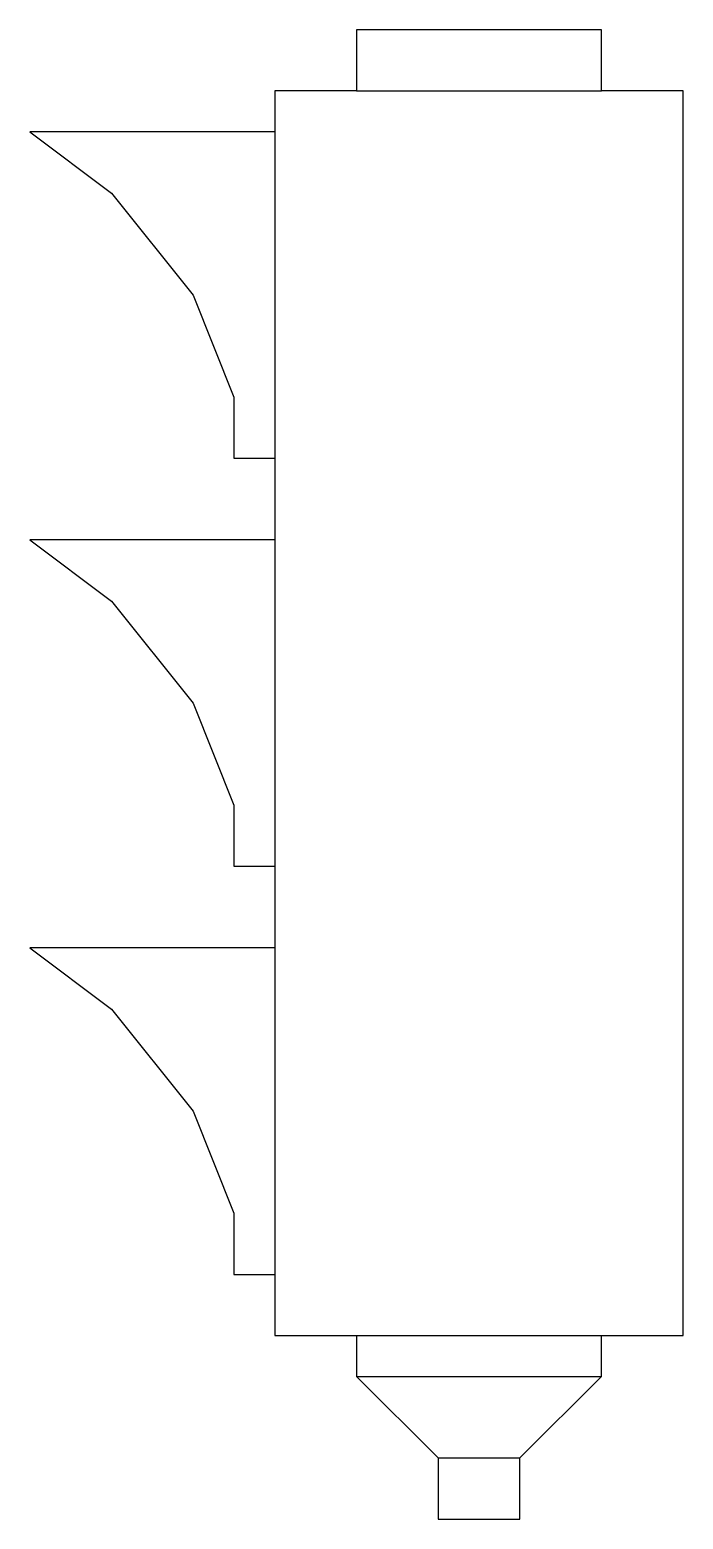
# Model space of a CAD drawing. Header units: millimetres. Extents: x -2861.418 to -2861.098, y 3711.267 to 3711.997.
import ezdxf

# ---------------------------------------------------------------- set-up
doc = ezdxf.new("R2010")
doc.units = ezdxf.units.MM
doc.header["$LTSCALE"] = 10
doc.layers.add('Ele_postes_luz', color=2, linetype='Continuous')

msp = doc.modelspace()

# ---------------------------------------------------------------- linework, layer by layer
at = {"layer": 'Ele_postes_luz'}
for p, q in [((-2861.13824, 3711.99714), (-2861.25824, 3711.99714)), ((-2861.25824, 3711.99714), (-2861.25824, 3711.96714)), ((-2861.13824, 3711.96714), (-2861.13824, 3711.99714)), ((-2861.25824, 3711.96714), (-2861.29824, 3711.96714)), ((-2861.29824, 3711.96714), (-2861.29824, 3711.94714)), ((-2861.25824, 3711.96714), (-2861.13824, 3711.96714)), ((-2861.09824, 3711.96714), (-2861.13824, 3711.96714)), ((-2861.09824, 3711.35714), (-2861.09824, 3711.96714)), ((-2861.29824, 3711.94714), (-2861.41824, 3711.94714)), ((-2861.41824, 3711.94714), (-2861.37824, 3711.91714)), ((-2861.29824, 3711.94714), (-2861.29824, 3711.78714)), ((-2861.37824, 3711.91714), (-2861.33824, 3711.86714)), ((-2861.33824, 3711.86714), (-2861.31824, 3711.81714)), ((-2861.31824, 3711.81714), (-2861.31824, 3711.78714)), ((-2861.31824, 3711.78714), (-2861.29824, 3711.78714)), ((-2861.29824, 3711.78714), (-2861.29824, 3711.74714)), ((-2861.29824, 3711.74714), (-2861.41824, 3711.74714)), ((-2861.41824, 3711.74714), (-2861.37824, 3711.71714)), ((-2861.29824, 3711.74714), (-2861.29824, 3711.58714)), ((-2861.37824, 3711.71714), (-2861.33824, 3711.66714)), ((-2861.33824, 3711.66714), (-2861.31824, 3711.61714)), ((-2861.31824, 3711.61714), (-2861.31824, 3711.58714)), ((-2861.31824, 3711.58714), (-2861.29824, 3711.58714)), ((-2861.29824, 3711.58714), (-2861.29824, 3711.54714)), ((-2861.29824, 3711.54714), (-2861.41824, 3711.54714)), ((-2861.41824, 3711.54714), (-2861.37824, 3711.51714)), ((-2861.29824, 3711.54714), (-2861.29824, 3711.38714)), ((-2861.37824, 3711.51714), (-2861.33824, 3711.46714)), ((-2861.33824, 3711.46714), (-2861.31824, 3711.41714)), ((-2861.31824, 3711.41714), (-2861.31824, 3711.38714)), ((-2861.31824, 3711.38714), (-2861.29824, 3711.38714)), ((-2861.29824, 3711.38714), (-2861.29824, 3711.35714)), ((-2861.29824, 3711.35714), (-2861.25824, 3711.35714)), ((-2861.25824, 3711.35714), (-2861.13824, 3711.35714)), ((-2861.25824, 3711.35714), (-2861.25824, 3711.33714)), ((-2861.13824, 3711.33714), (-2861.13824, 3711.35714)), ((-2861.13824, 3711.35714), (-2861.09824, 3711.35714)), ((-2861.25824, 3711.33714), (-2861.13824, 3711.33714)), ((-2861.25824, 3711.33714), (-2861.21824, 3711.29714)), ((-2861.17824, 3711.29714), (-2861.13824, 3711.33714)), ((-2861.21824, 3711.29714), (-2861.17824, 3711.29714)), ((-2861.21824, 3711.29714), (-2861.21824, 3711.26714)), ((-2861.17824, 3711.26714), (-2861.17824, 3711.29714)), ((-2861.21824, 3711.26714), (-2861.17824, 3711.26714))]:
    msp.add_line(p, q, dxfattribs=at)

doc.saveas('drawing.dxf')
